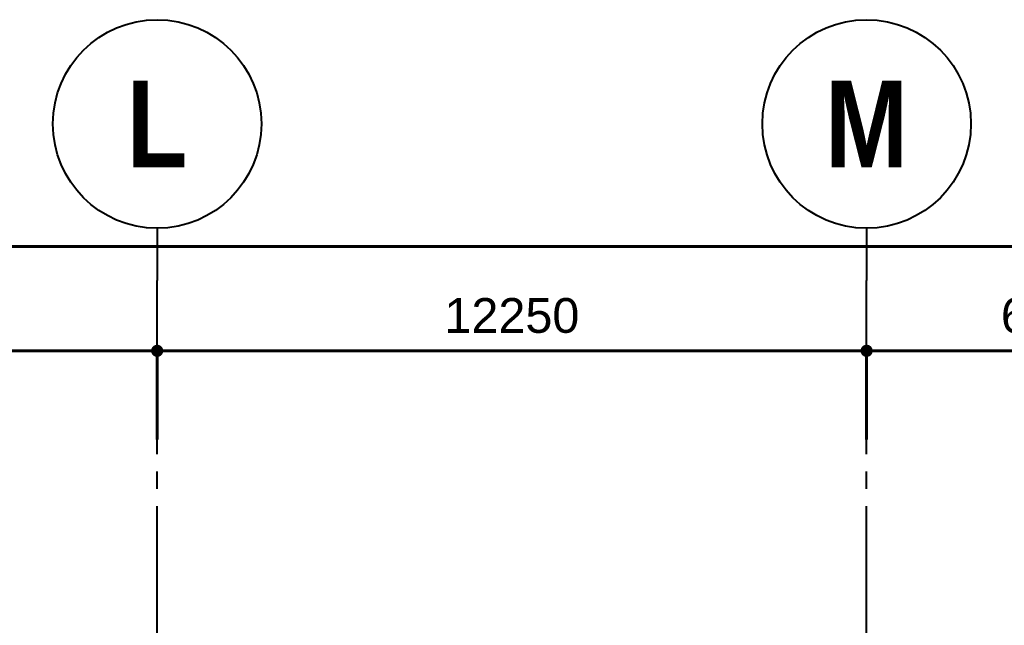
# Model space of a CAD drawing. Header units: millimetres. Extents: x -3973692 to -2843767, y 592734 to 838475.
# Drawn here: x -3663569 to -3646568, y 773680 to 784134 of the extents above; entities that cross this region are included whole.
import ezdxf
from ezdxf.enums import TextEntityAlignment as Align

# ---------------------------------------------------------------- set-up
doc = ezdxf.new("R2010")
doc.units = ezdxf.units.MM
doc.header["$MEASUREMENT"] = 0
doc.header["$PDMODE"] = 3
doc.header["$PDSIZE"] = -20
doc.linetypes.add('CHG_XX_Luoi truc$0$MB_Luoi truc$0$Center101', pattern=[13, 10, -1, 1, -1])
doc.linetypes.add('DIVIDE2', pattern=[15.875, 6.35, -3.175, 0, -3.175, 0, -3.175])
doc.layers.get('0').update_dxf_attribs({"lineweight": 9})
doc.layers.get('Defpoints').update_dxf_attribs({"color": 10, "lineweight": 0})
doc.layers.add("'S_General_Divide_3 Intermediate", color=3, linetype='DIVIDE2', lineweight=40)
doc.layers.add('CHG_XX_Cot_Ham 1$0$MB_Luoi truc$0$Dim 300', color=1, linetype='Continuous', lineweight=5)
for name, color, linetype in [('CHG_XX_Cot_Ham 1$0$mb_cot tang 1-3$0$Concrete Line', 6, 'Continuous'), ('CHG_XX_Luoi truc$0$Grid', 34, 'Continuous'), ('CHG_XX_Luoi truc$0$Grid Line', 251, 'CHG_XX_Luoi truc$0$MB_Luoi truc$0$Center101')]:
    doc.layers.add(name, color=color, linetype=linetype)
doc.styles.add('CHG_XX_Cot_Ham 1$0$MB_Luoi truc$0$Arial_C', font='arial.ttf')
doc.styles.add('CHG_XX_Luoi truc$0$MB_Luoi truc$0$Grid A-F$0$VNI-HelveCB', font='')
doc.styles.get('CHG_XX_Luoi truc$0$MB_Luoi truc$0$Grid A-F$0$VNI-HelveCB').set_extended_font_data('VNI-Helve-Condense', bold=True)
doc.dimstyles.new('CHG_XX_Cot_Ham 1$0$MB_Luoi truc$0$Dim 300 (A1-A2)', dxfattribs={"dimscale": 300, "dimtxt": 2, "dimasz": 0.7, "dimexe": 0, "dimexo": 1, "dimgap": 1, "dimtad": 1, "dimdec": 0, "dimzin": 12, "dimdsep": 46, "dimtxsty": 'CHG_XX_Cot_Ham 1$0$MB_Luoi truc$0$Arial_C', "dimblk": 'CHG_XX_Cot_Ham 1$0$MB_Luoi truc$0$_Dot', "dimcen": 1, "dimclrd": 256, "dimclre": 256, "dimclrt": 3, "dimadec": 0, "dimazin": 0, "dimtfac": 1, "dimtdec": 0, "dimtix": 1, "dimtmove": 2, "dimatfit": 3, "dimldrblk": 'CHG_XX_Cot_Ham 1$0$MB_Luoi truc$0$HTT Arrow 30', "dimfxl": 1, "dimtolj": 1, "dimtzin": 0, "dimarcsym": 0})

# ---------------------------------------------------------------- blocks, each defined once
blk = doc.blocks.new('*U2841')
at = {"layer": 'CHG_XX_Luoi truc$0$Grid', "lineweight": -2}
blk.add_line((0, 611), (0, 608), dxfattribs=at)
blk.add_circle((0, 617), 6, dxfattribs=at)
at = {"layer": 'CHG_XX_Luoi truc$0$Grid Line'}
blk.add_line((0, 0), (0, 608), dxfattribs=at)
at = {"layer": 'CHG_XX_Luoi truc$0$Grid', "lineweight": -2, "style": 'CHG_XX_Luoi truc$0$MB_Luoi truc$0$Grid A-F$0$VNI-HelveCB'}
for tag, p in [('GRIDSUB', (0, 617)), ('GRID', (0, -9))]:
    blk.add_attdef(tag, text='', height=5, dxfattribs=at).set_placement(p, align=Align.MIDDLE)
blk = doc.blocks.new('CHG_XX_Luoi truc')
at = {"layer": 'CHG_XX_Luoi truc$0$Grid'}
ref = blk.add_blockref('*U2841', (87300, -12747), dxfattribs=dict(at, xscale=300, yscale=300, zscale=300))
ref.add_attrib('GRIDSUB', 'L', dxfattribs={"lineweight": -2, "height": 1500, "style": 'CHG_XX_Luoi truc$0$MB_Luoi truc$0$Grid A-F$0$VNI-HelveCB'}).set_placement((87300, 172353), align=Align.MIDDLE)
ref = blk.add_blockref('*U2841', (99550, -12747), dxfattribs=dict(at, xscale=300, yscale=300, zscale=300))
ref.add_attrib('GRIDSUB', 'M', dxfattribs={"lineweight": -2, "height": 1500, "style": 'CHG_XX_Luoi truc$0$MB_Luoi truc$0$Grid A-F$0$VNI-HelveCB'}).set_placement((99550, 172353), align=Align.MIDDLE)
blk = doc.blocks.new('CHG_XX_Cot_Ham 1$0$MB_Luoi truc$0$_Dot')
at = {"color": 0, "linetype": 'ByBlock', "lineweight": -2}
blk.add_line((-0.5, 0), (-1, 0), dxfattribs=at)
at = {"color": 0, "linetype": 'ByBlock', "const_width": 0.5}
blk.add_lwpolyline([(-0.25, 0, 1), (0.25, 0, 1)], format="xyb", close=True, dxfattribs=at)
blk = doc.blocks.new('*D2881')
at = {"layer": 'CHG_XX_Cot_Ham 1$0$MB_Luoi truc$0$Dim 300', "lineweight": -2, "transparency": 16777216}
for p, q in [((76850, 166908), (76850, 168437)), ((77060, 168437), (87090, 168437)), ((87300, 166908), (87300, 168437))]:
    blk.add_line(p, q, dxfattribs=at)
at = {"layer": 'Defpoints', "color": 0, "transparency": 16777216}
for p in [(87300, 168437), (76850, 166608), (87300, 166608)]:
    blk.add_point(p, dxfattribs=at)
at = {"layer": 'CHG_XX_Cot_Ham 1$0$MB_Luoi truc$0$Dim 300', "lineweight": -2, "transparency": 16777216, "xscale": 210, "yscale": 210, "zscale": 210, "rotation": 180}
blk.add_blockref('CHG_XX_Cot_Ham 1$0$MB_Luoi truc$0$_Dot', (76850, 168437), dxfattribs=at)
at = {"layer": 'CHG_XX_Cot_Ham 1$0$MB_Luoi truc$0$Dim 300', "lineweight": -2, "transparency": 16777216, "xscale": 210, "yscale": 210, "zscale": 210}
blk.add_blockref('CHG_XX_Cot_Ham 1$0$MB_Luoi truc$0$_Dot', (87300, 168437), dxfattribs=at)
at = {"layer": 'CHG_XX_Cot_Ham 1$0$MB_Luoi truc$0$Dim 300', "color": 3, "transparency": 16777216, "insert": (82075, 169043), "char_height": 600, "attachment_point": 5, "style": 'CHG_XX_Cot_Ham 1$0$MB_Luoi truc$0$Arial_C'}
blk.add_mtext('\\A1;10450', dxfattribs=at)
blk = doc.blocks.new('CHG_XX_Cot_Ham 1$0$MB_Luoi truc$0$HTT Arrow 30')
blk.add_hatch(color=256).paths.add_polyline_path([(-2.5, 0.375), (-2.5, -0.375), (0, 0)])
at = {"color": 0, "linetype": 'ByBlock', "lineweight": -2}
for p, q in [((0, 0), (-2.5, 0.375)), ((-2.5, -0.375), (-2.5, 0.375)), ((0, 0), (-2.5, -0.375))]:
    blk.add_line(p, q, dxfattribs=at)
blk = doc.blocks.new('*D2882')
at = {"layer": 'CHG_XX_Cot_Ham 1$0$MB_Luoi truc$0$Dim 300', "lineweight": -2, "transparency": 16777216}
for p, q in [((87300, 166908), (87300, 168437)), ((87510, 168437), (99340, 168437)), ((99550, 166908), (99550, 168437))]:
    blk.add_line(p, q, dxfattribs=at)
at = {"layer": 'Defpoints', "color": 0, "transparency": 16777216}
for p in [(99550, 168437), (87300, 166608), (99550, 166608)]:
    blk.add_point(p, dxfattribs=at)
at = {"layer": 'CHG_XX_Cot_Ham 1$0$MB_Luoi truc$0$Dim 300', "lineweight": -2, "transparency": 16777216, "xscale": 210, "yscale": 210, "zscale": 210, "rotation": 180}
blk.add_blockref('CHG_XX_Cot_Ham 1$0$MB_Luoi truc$0$_Dot', (87300, 168437), dxfattribs=at)
at = {"layer": 'CHG_XX_Cot_Ham 1$0$MB_Luoi truc$0$Dim 300', "lineweight": -2, "transparency": 16777216, "xscale": 210, "yscale": 210, "zscale": 210}
blk.add_blockref('CHG_XX_Cot_Ham 1$0$MB_Luoi truc$0$_Dot', (99550, 168437), dxfattribs=at)
at = {"layer": 'CHG_XX_Cot_Ham 1$0$MB_Luoi truc$0$Dim 300', "color": 3, "transparency": 16777216, "insert": (93425, 169043), "char_height": 600, "attachment_point": 5, "style": 'CHG_XX_Cot_Ham 1$0$MB_Luoi truc$0$Arial_C'}
blk.add_mtext('\\A1;12250', dxfattribs=at)
blk = doc.blocks.new('*D2883')
at = {"layer": 'CHG_XX_Cot_Ham 1$0$MB_Luoi truc$0$Dim 300', "lineweight": -2, "transparency": 16777216}
for p, q in [((99550, 166908), (99550, 168437)), ((99760, 168437), (105840, 168437)), ((106050, 166908), (106050, 168437))]:
    blk.add_line(p, q, dxfattribs=at)
at = {"layer": 'Defpoints', "color": 0, "transparency": 16777216}
for p in [(106050, 168437), (99550, 166608), (106050, 166608)]:
    blk.add_point(p, dxfattribs=at)
at = {"layer": 'CHG_XX_Cot_Ham 1$0$MB_Luoi truc$0$Dim 300', "lineweight": -2, "transparency": 16777216, "xscale": 210, "yscale": 210, "zscale": 210, "rotation": 180}
blk.add_blockref('CHG_XX_Cot_Ham 1$0$MB_Luoi truc$0$_Dot', (99550, 168437), dxfattribs=at)
at = {"layer": 'CHG_XX_Cot_Ham 1$0$MB_Luoi truc$0$Dim 300', "lineweight": -2, "transparency": 16777216, "xscale": 210, "yscale": 210, "zscale": 210}
blk.add_blockref('CHG_XX_Cot_Ham 1$0$MB_Luoi truc$0$_Dot', (106050, 168437), dxfattribs=at)
at = {"layer": 'CHG_XX_Cot_Ham 1$0$MB_Luoi truc$0$Dim 300', "color": 3, "transparency": 16777216, "insert": (102800, 169043), "char_height": 600, "attachment_point": 5, "style": 'CHG_XX_Cot_Ham 1$0$MB_Luoi truc$0$Arial_C'}
blk.add_mtext('\\A1;6500', dxfattribs=at)
blk = doc.blocks.new('*D2884')
at = {"layer": 'CHG_XX_Cot_Ham 1$0$MB_Luoi truc$0$Dim 300', "lineweight": -2, "transparency": 16777216}
for p, q in [((-10900, 166908), (-10900, 170237)), ((105840, 170237), (-10690, 170237)), ((106050, 166908), (106050, 170237))]:
    blk.add_line(p, q, dxfattribs=at)
at = {"layer": 'Defpoints', "color": 0, "transparency": 16777216}
for p in [(-10900, 170237), (-10900, 166608), (106050, 166608)]:
    blk.add_point(p, dxfattribs=at)
at = {"layer": 'CHG_XX_Cot_Ham 1$0$MB_Luoi truc$0$Dim 300', "lineweight": -2, "transparency": 16777216, "xscale": 210, "yscale": 210, "zscale": 210, "rotation": 180}
blk.add_blockref('CHG_XX_Cot_Ham 1$0$MB_Luoi truc$0$_Dot', (-10900, 170237), dxfattribs=at)
at = {"layer": 'CHG_XX_Cot_Ham 1$0$MB_Luoi truc$0$Dim 300', "lineweight": -2, "transparency": 16777216, "xscale": 210, "yscale": 210, "zscale": 210}
blk.add_blockref('CHG_XX_Cot_Ham 1$0$MB_Luoi truc$0$_Dot', (106050, 170237), dxfattribs=at)
at = {"layer": 'CHG_XX_Cot_Ham 1$0$MB_Luoi truc$0$Dim 300', "color": 3, "transparency": 16777216, "insert": (47575, 170843), "char_height": 600, "attachment_point": 5, "style": 'CHG_XX_Cot_Ham 1$0$MB_Luoi truc$0$Arial_C'}
blk.add_mtext('\\A1;116950', dxfattribs=at)
blk = doc.blocks.new('CHG_XX_Cot_Ham 1')
at = {"layer": 'CHG_XX_Cot_Ham 1$0$mb_cot tang 1-3$0$Concrete Line'}
blk.add_blockref('CHG_XX_Luoi truc', (0, 0), dxfattribs=at)
at = {"layer": 'CHG_XX_Cot_Ham 1$0$MB_Luoi truc$0$Dim 300'}
for base, p1, p2, picture, middle in [((-10900, 170237), (106050, 166608.3), (-10900, 166608.3), '*D2884', (47575, 170843.4)), ((87300, 168437), (76850, 166608.3), (87300, 166608.3), '*D2881', (82075, 169043.4)), ((99550, 168437), (87300, 166608.3), (99550, 166608.3), '*D2882', (93425, 169043.4)), ((106050, 168437), (99550, 166608.3), (106050, 166608.3), '*D2883', (102800, 169043.4))]:
    dim = blk.add_linear_dim(base=base, p1=p1, p2=p2, dimstyle='CHG_XX_Cot_Ham 1$0$MB_Luoi truc$0$Dim 300 (A1-A2)', dxfattribs=at)
    dim.commit()
    dim.dimension.update_dxf_attribs({"geometry": picture, "text_midpoint": middle})

msp = doc.modelspace()

# ---------------------------------------------------------------- block references
at = {"layer": "'S_General_Divide_3 Intermediate"}
msp.add_blockref('CHG_XX_Cot_Ham 1', (-3748495.2, 609981), dxfattribs=at)

doc.saveas('drawing.dxf')
